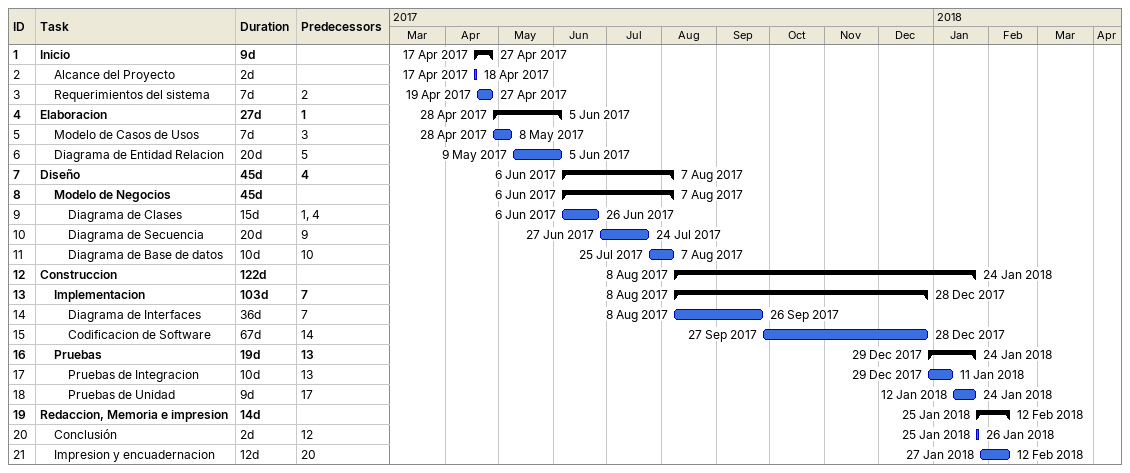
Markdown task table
| ID | Level | Task | Duration | Start | Finish | Predecessors |
|---|---|---|---|---|---|---|
| 1 | 1 | **Inicio** | 9d | 2017-04-17 | 2017-04-27 |  |
| 2 | 2 | Alcance del Proyecto | 2d | 2017-04-17 | 2017-04-18 |  |
| 3 | 2 | Requerimientos del sistema | 7d | 2017-04-19 | 2017-04-27 | 2 |
| 4 | 1 | **Elaboracion** | 27d | 2017-04-28 | 2017-06-05 | 1 |
| 5 | 2 | Modelo de Casos de Usos | 7d | 2017-04-28 | 2017-05-08 | 3 |
| 6 | 2 | Diagrama de Entidad Relacion | 20d | 2017-05-09 | 2017-06-05 | 5 |
| 7 | 1 | **Diseño** | 45d | 2017-06-06 | 2017-08-07 | 4 |
| 8 | 2 | **Modelo de Negocios** | 45d | 2017-06-06 | 2017-08-07 |  |
| 9 | 3 | Diagrama de Clases | 15d | 2017-06-06 | 2017-06-26 | 1, 4 |
| 10 | 3 | Diagrama de Secuencia | 20d | 2017-06-27 | 2017-07-24 | 9 |
| 11 | 3 | Diagrama de Base de datos | 10d | 2017-07-25 | 2017-08-07 | 10 |
| 12 | 1 | **Construccion** | 122d | 2017-08-08 | 2018-01-24 |  |
| 13 | 2 | **Implementacion** | 103d | 2017-08-08 | 2017-12-28 | 7 |
| 14 | 3 | Diagrama de Interfaces | 36d | 2017-08-08 | 2017-09-26 | 7 |
| 15 | 3 | Codificacion de Software | 67d | 2017-09-27 | 2017-12-28 | 14 |
| 16 | 2 | **Pruebas** | 19d | 2017-12-29 | 2018-01-24 | 13 |
| 17 | 3 | Pruebas de Integracion | 10d | 2017-12-29 | 2018-01-11 | 13 |
| 18 | 3 | Pruebas de Unidad | 9d | 2018-01-12 | 2018-01-24 | 17 |
| 19 | 1 | **Redaccion, Memoria e impresion** | 14d | 2018-01-25 | 2018-02-12 |  |
| 20 | 2 | Conclusión | 2d | 2018-01-25 | 2018-01-26 | 12 |
| 21 | 2 | Impresion y encuadernacion | 12d | 2018-01-27 | 2018-02-12 | 20 |
